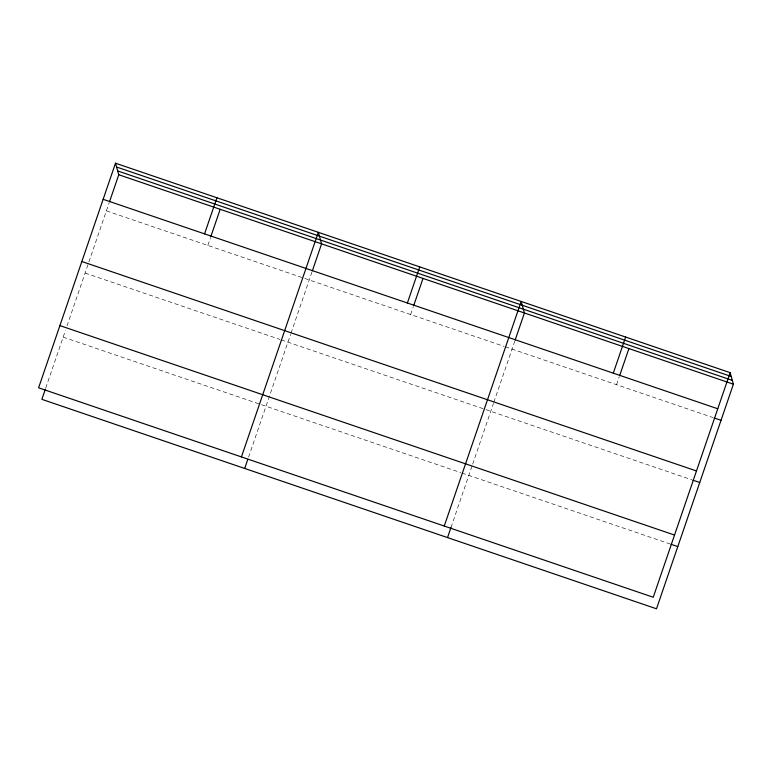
<?xml version="1.0" encoding="UTF-8"?>
<svg xmlns="http://www.w3.org/2000/svg" width="772" height="772" viewBox="0 0 772 772"><rect width="100%" height="100%" fill="white"/><g stroke="black" fill="none" stroke-linecap="round" stroke-linejoin="round"><path stroke-width="0.58" stroke-dasharray="3.86 2.9" d="M45.741 388.026L65.475 330.387M67.01 325.89L109.103 202.949M207.813 245.409L210.524 237.515M248.565 457.149L290.648 334.257M291.034 333.128L311.936 272.072M410.646 314.532L413.348 306.629M451.012 527.401L472.29 465.255M472.676 464.136L493.472 403.38M493.858 402.241L514.77 341.195M616.548 384.697L619.25 376.804M106.401 210.852L504.087 346.377M505.226 346.763L713.087 417.594M85.103 273.047L279.956 339.448M281.095 339.844L691.789 479.798M63.159 337.132L460.845 472.657M461.984 473.053L669.845 543.884"/><path stroke-width="1.16" d="M115.501 163.201L38.6 387.805L653.237 597.258L730.129 372.664L115.501 163.201L118.763 174.742L109.489 201.82M45.355 389.156L41.871 399.336L656.499 608.799L733.4 384.195L730.129 372.664M204.551 233.877L216.913 197.767M210.91 236.386L220.174 209.299M241.433 456.918L318.325 232.324L321.596 243.865L312.322 270.943M244.695 468.459L247.793 459.408M407.375 302.991L419.746 266.89M413.734 305.5L423.008 278.422M444.257 526.041L521.158 301.447L524.42 312.978L515.156 340.066M447.528 537.582L451.012 527.401M613.286 373.165L625.648 337.055M619.636 375.675L628.91 348.587M116.572 167.013L731.209 376.466M117.682 170.93L732.319 380.393M118.763 174.742L733.4 384.195M103.13 199.311L717.767 408.774M714.225 417.99L721.038 420.306M81.842 261.515L696.469 470.968M692.928 480.184L699.741 482.51M59.898 325.601L674.535 535.054M670.984 544.27L677.797 546.595"/></g></svg>
